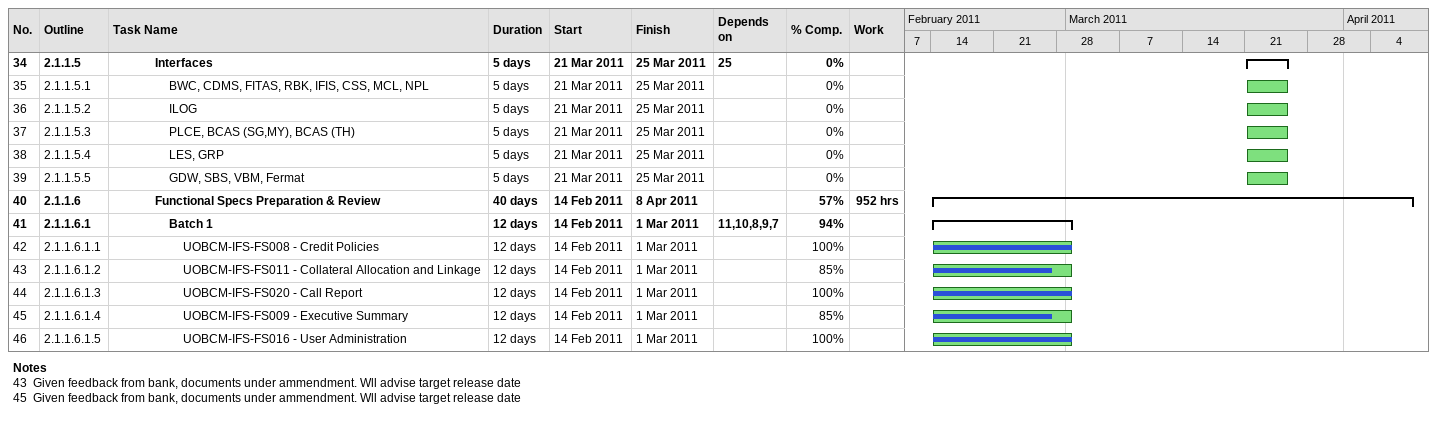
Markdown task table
| ID | WBS | Task | Duration | Start | Finish | Predecessors | % complete | Work (h) |
|---|---|---|---|---|---|---|---|---|
| 34 | 2.1.1.5 | **Interfaces** | 5d | 2011-03-21 | 2011-03-25 | 25 | 0 |  |
| 35 | 2.1.1.5.1 | BWC, CDMS, FITAS, RBK, IFIS, CSS, MCL, NPL | 5d | 2011-03-21 | 2011-03-25 |  | 0 |  |
| 36 | 2.1.1.5.2 | ILOG | 5d | 2011-03-21 | 2011-03-25 |  | 0 |  |
| 37 | 2.1.1.5.3 | PLCE, BCAS (SG,MY), BCAS (TH) | 5d | 2011-03-21 | 2011-03-25 |  | 0 |  |
| 38 | 2.1.1.5.4 | LES, GRP | 5d | 2011-03-21 | 2011-03-25 |  | 0 |  |
| 39 | 2.1.1.5.5 | GDW, SBS, VBM, Fermat | 5d | 2011-03-21 | 2011-03-25 |  | 0 |  |
| 40 | 2.1.1.6 | **Functional Specs Preparation & Review** | 40d | 2011-02-14 | 2011-04-08 |  | 57 | 952 |
| 41 | 2.1.1.6.1 | **Batch 1** | 12d | 2011-02-14 | 2011-03-01 | 11, 10, 8, 9, 7 | 94 |  |
| 42 | 2.1.1.6.1.1 | UOBCM-IFS-FS008 - Credit Policies | 12d | 2011-02-14 | 2011-03-01 |  | 100 |  |
| 43 | 2.1.1.6.1.2 | UOBCM-IFS-FS011 - Collateral Allocation and Linkage | 12d | 2011-02-14 | 2011-03-01 |  | 85 |  |
| 44 | 2.1.1.6.1.3 | UOBCM-IFS-FS020 - Call Report | 12d | 2011-02-14 | 2011-03-01 |  | 100 |  |
| 45 | 2.1.1.6.1.4 | UOBCM-IFS-FS009 - Executive Summary | 12d | 2011-02-14 | 2011-03-01 |  | 85 |  |
| 46 | 2.1.1.6.1.5 | UOBCM-IFS-FS016 - User Administration | 12d | 2011-02-14 | 2011-03-01 |  | 100 |  |

Notes
- 43: Given feedback from bank, documents under ammendment. Wll advise target release date
- 45: Given feedback from bank, documents under ammendment. Wll advise target release date
